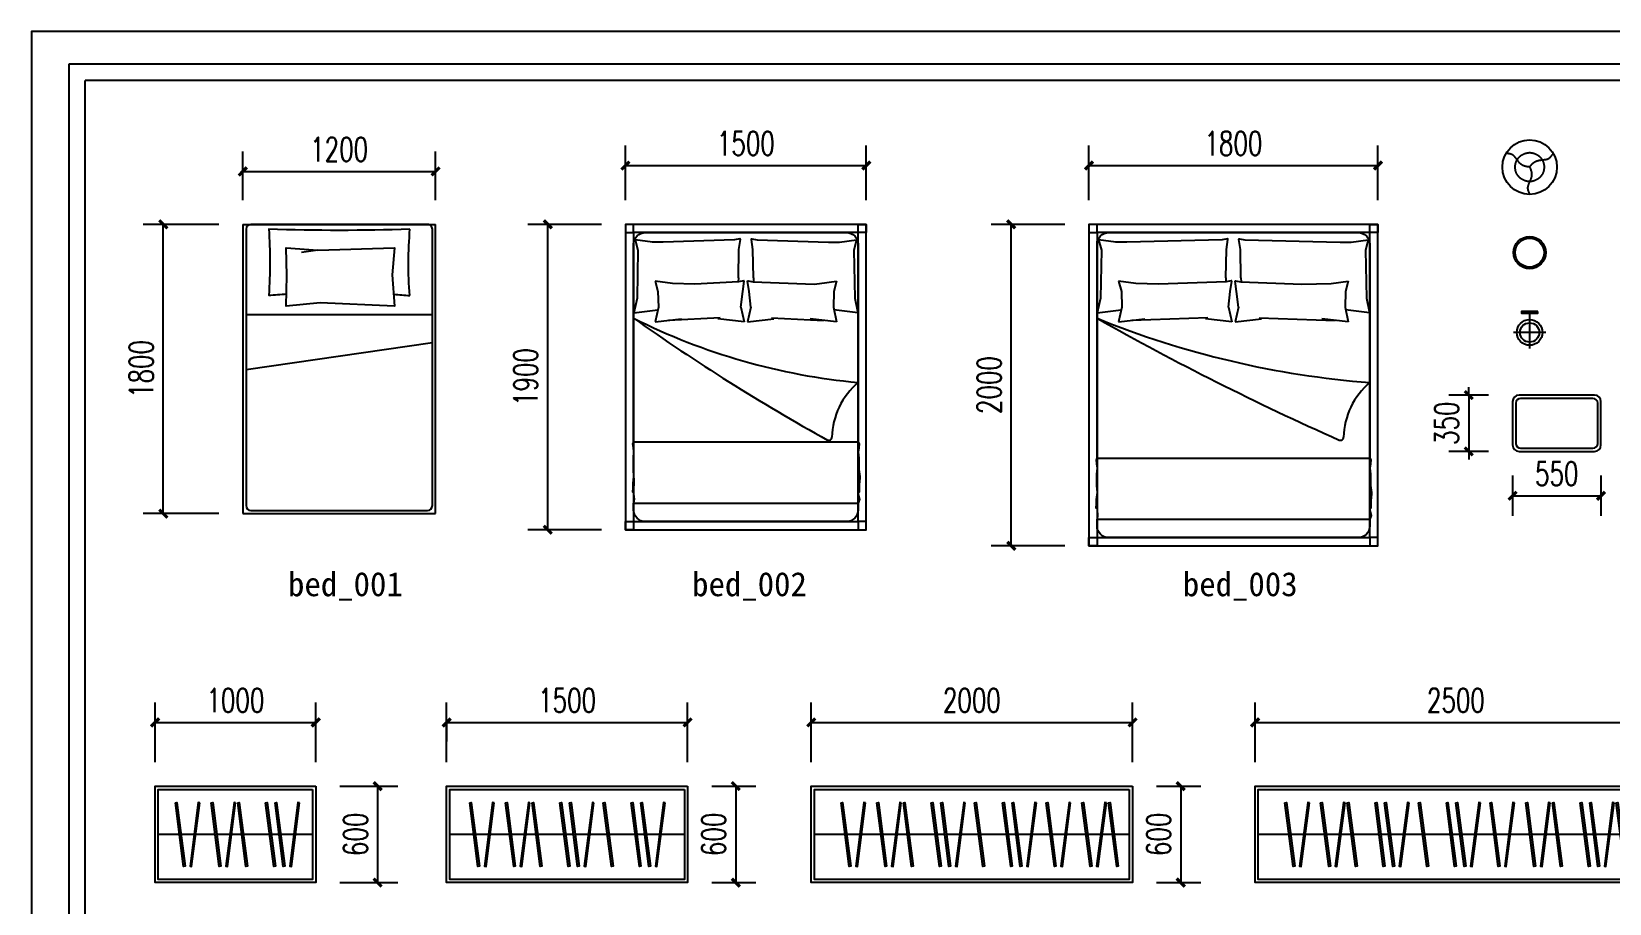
# Model space of a CAD drawing. Extents: x 23971 to 232415, y -48119 to 67869.
# Drawn here: x 183395 to 193217, y 48314 to 53738 of the extents above; entities that cross this region are included whole.
import ezdxf

# ---------------------------------------------------------------- set-up
doc = ezdxf.new("R2010")
doc.units = 0
doc.header["$LTSCALE"] = 1000
doc.header["$MEASUREMENT"] = 0
doc.linetypes.add('DASHED', pattern=[0.75, 0.5, -0.25])
doc.linetypes.add('HIDDEN5', pattern=[0.08, 0.04, -0.04])
for name, color, linetype in [('A-WINDOW-门窗', 153, 'Continuous'), ('AXIS', 3, 'Continuous'), ('PM-家具', 146, 'Continuous'), ('PUB_DIM', 3, 'Continuous')]:
    doc.layers.add(name, color=color, linetype=linetype)
doc.styles.add('_TCH_DIM_T3', font='SIMPLEX', dxfattribs={"width": 0.705882, "bigfont": 'GBCBIG'})
doc.styles.get("Standard").update_dxf_attribs({"font": 'gbenor.shx', "bigfont": 'gbcbig.shx'})
doc.dimstyles.new('_TCH_ARCH&&50', dxfattribs={"dimtxt": 148.75, "dimasz": 50, "dimexe": 125, "dimexo": 150, "dimgap": 63.125, "dimtad": 1, "dimdec": 0, "dimzin": 0, "dimdsep": 46, "dimtxsty": '_TCH_DIM_T3', "dimblk": 'ARCHTICK', "dimcen": 0.09, "dimclrt": 7, "dimazin": 2, "dimtfac": 1, "dimtdec": 0, "dimtix": 1, "dimtmove": 2, "dimatfit": 3, "dimfxl": 100, "dimtolj": 1, "dimtzin": 0, "dimarcsym": 0})

# ---------------------------------------------------------------- blocks, each defined once
blk = doc.blocks.new('_ArchTick')
at = {"color": 0, "linetype": 'ByBlock', "const_width": 0.4}
blk.add_lwpolyline([(-0.5, -0.5), (0.5, 0.5)], dxfattribs=at)
blk = doc.blocks.new('*D297')
at = {"layer": 'AXIS', "color": 0, "lineweight": -2, "transparency": 16777216}
for p, q in [((191011.6, 49193.5), (191011.6, 49565)), ((193511.6, 49193.5), (193511.6, 49565)), ((191011.6, 49440), (193511.6, 49440))]:
    blk.add_line(p, q, dxfattribs=at)
at = {"layer": 'Defpoints', "color": 0, "transparency": 16777216}
for p in [(193511.6, 49440), (191011.6, 49043.5), (193511.6, 49043.5)]:
    blk.add_point(p, dxfattribs=at)
at = {"layer": 'AXIS', "color": 0, "lineweight": -2, "transparency": 16777216, "xscale": 50, "yscale": 50, "zscale": 50, "rotation": 180}
blk.add_blockref('_ArchTick', (191011.6, 49440), dxfattribs=at)
at = {"layer": 'AXIS', "color": 0, "lineweight": -2, "transparency": 16777216, "xscale": 50, "yscale": 50, "zscale": 50}
blk.add_blockref('_ArchTick', (193511.6, 49440), dxfattribs=at)
at = {"layer": 'AXIS', "color": 7, "transparency": 16777216, "insert": (192261.6, 49577.5), "char_height": 148.75, "attachment_point": 5, "style": '_TCH_DIM_T3'}
blk.add_mtext('\\A1;2500', dxfattribs=at)
blk = doc.blocks.new('*D299')
at = {"layer": 'AXIS', "color": 0, "lineweight": -2, "transparency": 16777216}
for p, q in [((188248.4, 49193.5), (188248.4, 49565)), ((190248.4, 49193.5), (190248.4, 49565)), ((188248.4, 49440), (190248.4, 49440))]:
    blk.add_line(p, q, dxfattribs=at)
at = {"layer": 'Defpoints', "color": 0, "transparency": 16777216}
for p in [(190248.4, 49440), (188248.4, 49043.5), (190248.4, 49043.5)]:
    blk.add_point(p, dxfattribs=at)
at = {"layer": 'AXIS', "color": 0, "lineweight": -2, "transparency": 16777216, "xscale": 50, "yscale": 50, "zscale": 50, "rotation": 180}
blk.add_blockref('_ArchTick', (188248.4, 49440), dxfattribs=at)
at = {"layer": 'AXIS', "color": 0, "lineweight": -2, "transparency": 16777216, "xscale": 50, "yscale": 50, "zscale": 50}
blk.add_blockref('_ArchTick', (190248.4, 49440), dxfattribs=at)
at = {"layer": 'AXIS', "color": 7, "transparency": 16777216, "insert": (189248.4, 49577.5), "char_height": 148.75, "attachment_point": 5, "style": '_TCH_DIM_T3'}
blk.add_mtext('\\A1;2000', dxfattribs=at)
blk = doc.blocks.new('*D300')
at = {"layer": 'AXIS', "color": 0, "lineweight": -2, "transparency": 16777216}
for p, q in [((190398.4, 49043.5), (190673.4, 49043.5)), ((190548.4, 49043.5), (190548.4, 48443.5)), ((190398.4, 48443.5), (190673.4, 48443.5))]:
    blk.add_line(p, q, dxfattribs=at)
at = {"layer": 'Defpoints', "color": 0, "transparency": 16777216}
for p in [(190248.4, 49043.5), (190248.4, 48443.5, 0), (190548.4, 48443.5)]:
    blk.add_point(p, dxfattribs=at)
at = {"layer": 'AXIS', "color": 0, "lineweight": -2, "transparency": 16777216, "xscale": 50, "yscale": 50, "zscale": 50}
for p, rotation in [((190548.4, 49043.5), 90), ((190548.4, 48443.5), 270)]:
    blk.add_blockref('_ArchTick', p, dxfattribs=dict(at, rotation=rotation))
at = {"layer": 'AXIS', "color": 7, "transparency": 16777216, "insert": (190410.9, 48743.5), "char_height": 148.75, "attachment_point": 5, "rotation": 90, "style": '_TCH_DIM_T3'}
blk.add_mtext('\\A1;600', dxfattribs=at)
blk = doc.blocks.new('*D301')
at = {"layer": 'AXIS', "color": 0, "lineweight": -2, "transparency": 16777216}
for p, q in [((185978.7, 49193.5), (185978.7, 49565)), ((187478.7, 49193.5), (187478.7, 49565)), ((185978.7, 49440), (187478.7, 49440))]:
    blk.add_line(p, q, dxfattribs=at)
at = {"layer": 'Defpoints', "color": 0, "transparency": 16777216}
for p in [(187478.7, 49440), (185978.7, 49043.5), (187478.7, 49043.5)]:
    blk.add_point(p, dxfattribs=at)
at = {"layer": 'AXIS', "color": 0, "lineweight": -2, "transparency": 16777216, "xscale": 50, "yscale": 50, "zscale": 50, "rotation": 180}
blk.add_blockref('_ArchTick', (185978.7, 49440), dxfattribs=at)
at = {"layer": 'AXIS', "color": 0, "lineweight": -2, "transparency": 16777216, "xscale": 50, "yscale": 50, "zscale": 50}
blk.add_blockref('_ArchTick', (187478.7, 49440), dxfattribs=at)
at = {"layer": 'AXIS', "color": 7, "transparency": 16777216, "insert": (186728.7, 49577.5), "char_height": 148.75, "attachment_point": 5, "style": '_TCH_DIM_T3'}
blk.add_mtext('\\A1;1500', dxfattribs=at)
blk = doc.blocks.new('*D291')
at = {"layer": 'AXIS', "color": 0, "lineweight": -2, "transparency": 16777216}
for p, q in [((187628.7, 49043.5), (187903.6, 49043.5)), ((187778.6, 49043.5), (187778.6, 48443.5)), ((187628.7, 48443.5), (187903.6, 48443.5))]:
    blk.add_line(p, q, dxfattribs=at)
at = {"layer": 'Defpoints', "color": 0, "transparency": 16777216}
for p in [(187478.7, 49043.5), (187478.7, 48443.5, 0), (187778.6, 48443.5)]:
    blk.add_point(p, dxfattribs=at)
at = {"layer": 'AXIS', "color": 0, "lineweight": -2, "transparency": 16777216, "xscale": 50, "yscale": 50, "zscale": 50}
for p, rotation in [((187778.6, 49043.5), 90), ((187778.6, 48443.5), 270)]:
    blk.add_blockref('_ArchTick', p, dxfattribs=dict(at, rotation=rotation))
at = {"layer": 'AXIS', "color": 7, "transparency": 16777216, "insert": (187641.1, 48743.5), "char_height": 148.75, "attachment_point": 5, "rotation": 90, "style": '_TCH_DIM_T3'}
blk.add_mtext('\\A1;600', dxfattribs=at)
blk = doc.blocks.new('*D293')
at = {"layer": 'AXIS', "color": 0, "lineweight": -2, "transparency": 16777216}
for p, q in [((184163.7, 49193.5), (184163.7, 49565)), ((185163.7, 49193.5), (185163.7, 49565)), ((184163.7, 49440), (185163.7, 49440))]:
    blk.add_line(p, q, dxfattribs=at)
at = {"layer": 'Defpoints', "color": 0, "transparency": 16777216}
for p in [(185163.7, 49440), (184163.7, 49043.5), (185163.7, 49043.5)]:
    blk.add_point(p, dxfattribs=at)
at = {"layer": 'AXIS', "color": 0, "lineweight": -2, "transparency": 16777216, "xscale": 50, "yscale": 50, "zscale": 50, "rotation": 180}
blk.add_blockref('_ArchTick', (184163.7, 49440), dxfattribs=at)
at = {"layer": 'AXIS', "color": 0, "lineweight": -2, "transparency": 16777216, "xscale": 50, "yscale": 50, "zscale": 50}
blk.add_blockref('_ArchTick', (185163.7, 49440), dxfattribs=at)
at = {"layer": 'AXIS', "color": 7, "transparency": 16777216, "insert": (184663.7, 49577.5), "char_height": 148.75, "attachment_point": 5, "style": '_TCH_DIM_T3'}
blk.add_mtext('\\A1;1000', dxfattribs=at)
blk = doc.blocks.new('*D294')
at = {"layer": 'AXIS', "color": 0, "lineweight": -2, "transparency": 16777216}
for p, q in [((185313.7, 49043.5), (185674, 49043.5)), ((185549, 49043.5), (185549, 48443.5)), ((185313.7, 48443.5), (185674, 48443.5))]:
    blk.add_line(p, q, dxfattribs=at)
at = {"layer": 'Defpoints', "color": 0, "transparency": 16777216}
for p in [(185163.7, 49043.5), (185163.7, 48443.5, 0), (185549, 48443.5)]:
    blk.add_point(p, dxfattribs=at)
at = {"layer": 'AXIS', "color": 0, "lineweight": -2, "transparency": 16777216, "xscale": 50, "yscale": 50, "zscale": 50}
for p, rotation in [((185549, 49043.5), 90), ((185549, 48443.5), 270)]:
    blk.add_blockref('_ArchTick', p, dxfattribs=dict(at, rotation=rotation))
at = {"layer": 'AXIS', "color": 7, "transparency": 16777216, "insert": (185411.5, 48743.5), "char_height": 148.75, "attachment_point": 5, "rotation": 90, "style": '_TCH_DIM_T3'}
blk.add_mtext('\\A1;600', dxfattribs=at)
blk = doc.blocks.new('kuangkuang')
at = {"color": 251}
for p, q in [((-143368.8, -19750), (-153266.9, -19750)), ((-153266.9, -19750), (-153266.9, -26681))]:
    blk.add_line(p, q, dxfattribs=at)
for p in [(-143438.6, -19819.8), (-153197.1, -26611.2)]:
    blk.add_line(p, (-153197.1, -19819.8))
blk.add_lwpolyline([(-153426.5, -26820.6), (-143229.1, -26820.6), (-143229.1, -19610.4), (-153426.5, -19610.4)], close=True)
blk = doc.blocks.new('taideng')
at = {"layer": 'A-WINDOW-门窗', "color": 250, "linetype": 'DASHED', "ltscale": 2}
blk.add_circle((192468, 52425.4), 90, dxfattribs=at)
for points in [[(192468, 52425.4), (192424.3, 52436.2), (192390, 52470.4), (192362.2, 52501.1), (192320.8, 52510.4)], [(192468, 52425.4), (192499.1, 52457.9), (192545.9, 52470.4), (192586.3, 52479.2), (192615.2, 52510.4)], [(192468, 52425.4), (192480.5, 52382.2), (192468, 52335.4), (192455.4, 52296), (192468, 52255.4)]]:
    blk.add_spline(points, degree=3, dxfattribs=at)
at = {"layer": 'PM-家具'}
blk.add_circle((192468, 52425.4), 170, dxfattribs=at)
blk = doc.blocks.new('次卧1800床')
at = {"color": 251, "linetype": 'Continuous', "lineweight": -2}
for p, q in [((19014.4, -30087.8), (18907.1, -30073.8)), ((18907.1, -30073.8), (18924.4, -30137.9)), ((19014.4, -30087.8), (18907.1, -30073.8)), ((18907.1, -30073.8), (18924.4, -30137.9)), ((18924.4, -30137.9), (18927.3, -30236.4)), ((18924.4, -30137.9), (18927.3, -30236.4)), ((19154.5, -30093.5), (19014.4, -30087.8)), ((19154.5, -30093.5), (19014.4, -30087.8)), ((19575.5, -30077.8), (19154.5, -30093.5)), ((19575.5, -30077.8), (19154.5, -30093.5)), ((19590.8, -30236.4), (19602.1, -30138.4)), ((19590.8, -30236.4), (19602.1, -30138.4)), ((19602.1, -30138.4), (19611.3, -30075)), ((19602.1, -30138.4), (19611.3, -30075)), ((19641.4, -30138.4), (19632.2, -30075)), ((19641.4, -30138.4), (19632.2, -30075)), ((19652.7, -30236.4), (19641.4, -30138.4)), ((19652.7, -30236.4), (19641.4, -30138.4)), ((19668, -30077.8), (20047, -30093.5)), ((19668, -30077.8), (20047, -30093.5)), ((20047, -30093.5), (20229.1, -30087.8)), ((20047, -30093.5), (20229.1, -30087.8)), ((20229.1, -30087.8), (20336.4, -30073.8)), ((20229.1, -30087.8), (20336.4, -30073.8)), ((20319.1, -30137.9), (20316.2, -30236.4)), ((20319.1, -30137.9), (20316.2, -30236.4)), ((20336.4, -30073.8), (20319.1, -30137.9)), ((20336.4, -30073.8), (20319.1, -30137.9)), ((18927.3, -30236.4), (18907.1, -30327.8)), ((18927.3, -30236.4), (18907.1, -30327.8)), ((19590.8, -30236.4), (19611, -30327.8)), ((19590.8, -30236.4), (19611, -30327.8)), ((19652.7, -30236.4), (19632.5, -30327.8)), ((19652.7, -30236.4), (19632.5, -30327.8)), ((20316.2, -30236.4), (20336.4, -30327.8)), ((20316.2, -30236.4), (20336.4, -30327.8)), ((18907.1, -30327.8), (19071.1, -30309)), ((18907.1, -30327.8), (19071.1, -30309)), ((19462.5, -30302.7), (18989.1, -30318.4)), ((19462.5, -30302.7), (18989.1, -30318.4)), ((19611, -30327.8), (19447, -30309)), ((19611, -30327.8), (19447, -30309)), ((19632.5, -30327.8), (19796.5, -30309)), ((19632.5, -30327.8), (19796.5, -30309)), ((19781, -30302.7), (20254.4, -30318.4)), ((19781, -30302.7), (20254.4, -30318.4)), ((20336.4, -30327.8), (20172.4, -30309)), ((20336.4, -30327.8), (20172.4, -30309)), ((18772.8, -31555.7), (20470.7, -31555.8))]:
    blk.add_line(p, q, dxfattribs=at)
at = {"color": 251, "linetype": 'HIDDEN5', "lineweight": -2}
for p, q in [((19608.2, -30071.6), (19575.5, -30077.8)), ((19608.2, -30071.6), (19575.5, -30077.8)), ((19610.7, -30072.5), (19608.2, -30071.6)), ((19610.7, -30072.5), (19608.2, -30071.6)), ((19611.3, -30075), (19610.7, -30072.5)), ((19611.3, -30075), (19610.7, -30072.5)), ((19632.2, -30075), (19632.8, -30072.5)), ((19632.2, -30075), (19632.8, -30072.5)), ((19632.8, -30072.5), (19635.4, -30071.6)), ((19632.8, -30072.5), (19635.4, -30071.6)), ((19635.4, -30071.6), (19668, -30077.8)), ((19635.4, -30071.6), (19668, -30077.8))]:
    blk.add_line(p, q, dxfattribs=at)
at = {"color": 251}
for points in [[(18772.8, -29771.3), (18772.8, -29720.5), (18722, -29720.5), (18722, -29771.3)], [(20470.8, -29771.3), (20470.8, -29720.5), (20521.6, -29720.5), (20521.6, -29771.3)], [(18772.8, -31669.7), (18772.8, -31720.5), (18722, -31720.5), (18722, -31669.7)], [(20470.8, -31669.7), (20470.8, -31720.5), (20521.6, -31720.5), (20521.6, -31669.7)]]:
    blk.add_lwpolyline(points, close=True, dxfattribs=at)
blk.add_lwpolyline([(18722, -29720.5), (18722, -31720.5), (20521.6, -31720.5), (20521.6, -29720.5)], close=True)
for points in [[(20470.8, -31174.7), (20470.8, -29771.3), (18772.8, -29771.3), (18772.8, -31174.5)], [(18772.8, -31174.5), (18772.8, -31669.7), (20470.8, -31669.7), (20470.8, -31174.7)]]:
    blk.add_lwpolyline(points)
at = {"linetype": 'Continuous', "lineweight": -2}
for points in [[(18772.8, -31174.5), (18772.8, -29844.3, -0.414214), (18845.8, -29771.3), (20397.7, -29771.3, -0.414214), (20470.8, -29844.3), (20470.8, -31174.7)], [(20470.7, -31555.8), (20470.8, -31596.7, -0.414214), (20397.7, -31669.7), (18845.8, -31669.7, -0.414214), (18772.8, -31596.7), (18772.8, -31555.7)]]:
    blk.add_lwpolyline(points, format="xyb", dxfattribs=at)
at = {"color": 251, "linetype": 'Continuous', "lineweight": -2}
for points in [[(19574.9, -30052.7), (19578.1, -29877.4), (19587.4, -29814), (19586.7, -29811.5), (19584.2, -29810.6), (19551.6, -29816.7), (18957.5, -29832.4), (18889.8, -29830.9), (18782.5, -29816.9), (18799.9, -29881), (18794.1, -30179), (18773.8, -30270.3), (18923.6, -30253.2)], [(19574.9, -30052.7), (19578.1, -29877.4), (19587.4, -29814), (19586.7, -29811.5), (19584.2, -29810.6), (19551.6, -29816.7), (18957.5, -29832.4), (18889.8, -29830.9), (18782.5, -29816.9), (18799.9, -29881), (18794.1, -30179), (18773.8, -30270.3), (18923.6, -30253.2)], [(19668.6, -30052.7), (19665.4, -29877.4), (19656.1, -29814), (19656.8, -29811.5), (19659.3, -29810.6), (19691.9, -29816.7), (20286, -29832.4), (20353.7, -29830.9), (20461, -29816.9), (20443.6, -29881), (20449.4, -30179), (20469.7, -30270.3), (20319.9, -30253.2)], [(19668.6, -30052.7), (19665.4, -29877.4), (19656.1, -29814), (19656.8, -29811.5), (19659.3, -29810.6), (19691.9, -29816.7), (20286, -29832.4), (20353.7, -29830.9), (20461, -29816.9), (20443.6, -29881), (20449.4, -30179), (20469.7, -30270.3), (20319.9, -30253.2)], [(19574.9, -30052.7), (19574.3, -30077.9)], [(19574.9, -30052.7), (19574.3, -30077.9)], [(19668.6, -30052.7), (19669.2, -30077.9)], [(19668.6, -30052.7), (19669.2, -30077.9)], [(18772.8, -31174.5), (18766.1, -31186.1), (18769.6, -31210.4), (18772.8, -31236.9), (18769.1, -31274.3), (18769.1, -31346.2), (18772.8, -31389.6), (18767.5, -31433.1), (18767.5, -31486), (18773.8, -31399.1), (18772.8, -31497.1), (18776.2, -31531), (18772.8, -31555.7)], [(18772.8, -31174.5), (20470.8, -31174.7), (20477.4, -31186.2), (20474, -31210.5), (20470.8, -31237), (20474.5, -31274.4), (20474.5, -31346.3), (20481.9, -31389.7), (20476, -31433.3), (20476, -31486.1), (20480.9, -31399.2), (20470.7, -31497.2), (20478.4, -31531.1), (20470.7, -31555.8)]]:
    blk.add_lwpolyline(points, dxfattribs=at)
for centre, radius, start, end in [((27437.9, -14952.9), 17628.1, 240.55739, 246.04368), ((20899.4, -25085.3), 5635.7, 247.83041, 265.64572), ((27437.9, -14952.9), 17628.1, 240.55739, 246.04368), ((20899.4, -25085.3), 5635.7, 247.83041, 265.64572), ((20766.8, -31056.7), 459.5, 129.99691, 178.55401), ((20766.8, -31056.7), 459.5, 129.99691, 178.55401), ((20287.5, -31043.9), 20, 248.33224, 356.49135), ((20287.5, -31043.9), 20, 248.33224, 356.49135)]:
    blk.add_arc(centre, radius, start, end, dxfattribs=at)
blk = doc.blocks.new('YP_Room_TYPE-A_LAYOUT$0$TWINBED')
at = {"color": 0, "linetype": 'ByBlock'}
for p, q in [((2000, 600), (200, 600)), ((200, 600), (200, -600)), ((2000, 600), (2000, -600)), ((200, -600), (2000, -600))]:
    blk.add_line(p, q, dxfattribs=at)
at = {"color": 0, "linetype": 'ByBlock', "ltscale": 75}
for p, q in [((220, 550), (220, -550)), ((1970, 580), (250, 580)), ((2000, -550), (2000, 550)), ((250, -580), (1970, -580))]:
    blk.add_line(p, q, dxfattribs=at)
at = {"color": 251, "linetype": 'ByBlock', "ltscale": 75}
blk.add_line((1840.2, 132.1), (1825.6, 234.6), dxfattribs=at)
blk.add_lwpolyline([(1437.5, 580), (1097.2, 580), (1264.4, -580), (1437.5, -580)], close=True, dxfattribs=at)
at = {"color": 251, "linetype": 'ByBlock', "ltscale": 75, "elevation": 0}
for points in [[(1970.2, -440.7, -0.017388), (1970.2, 438.2, -0.033928), (1559, 438.2, -0.006724), (1567, 327.5, -0.006724)], [(1564.6, -339.3, -0.006089), (1556.7, -439.5)], [(1556.7, -439.5, -0.041027), (1970.2, -440.7)]]:
    blk.add_lwpolyline(points, format="xyb", dxfattribs=at)
at = {"color": 251, "linetype": 'ByBlock', "ltscale": 75}
blk.add_lwpolyline([(1681.1, 324.9), (1853.4, 329.3), (1840.2, 132.1), (1853.4, -344.5), (1685.5, -330.8), (1491, -344.5), (1511.6, 117.9), (1491, 329.3), (1681.1, 324.9)], dxfattribs=at)
at = {"color": 0, "linetype": 'ByBlock', "ltscale": 75}
for centre, start, end in [((250, 550), 90.00146, 180.00025), ((1970, 550), 359.99975, 89.99853), ((250, -550), 180, 270), ((1970, -550), 269.99968, 0)]:
    blk.add_arc(centre, 30, start, end, dxfattribs=at)
blk = doc.blocks.new('次卧1500床')
at = {"color": 251, "linetype": 'Continuous', "lineweight": -2}
for p, q in [((4192.1, -29696.8), (4084.8, -29682.7)), ((4084.8, -29682.7), (4102.1, -29746.9)), ((4192.1, -29696.8), (4084.8, -29682.7)), ((4084.8, -29682.7), (4102.1, -29746.9)), ((4102.1, -29746.9), (4105, -29845.4)), ((4102.1, -29746.9), (4105, -29845.4)), ((4332.2, -29702.4), (4192.1, -29696.8)), ((4332.2, -29702.4), (4192.1, -29696.8)), ((4603.2, -29686.8), (4332.2, -29702.4)), ((4603.2, -29686.8), (4332.2, -29702.4)), ((4618.5, -29845.4), (4629.8, -29747.4)), ((4618.5, -29845.4), (4629.8, -29747.4)), ((4629.8, -29747.4), (4639, -29684)), ((4629.8, -29747.4), (4639, -29684)), ((4669.1, -29747.4), (4659.9, -29684)), ((4669.1, -29747.4), (4659.9, -29684)), ((4680.4, -29845.4), (4669.1, -29747.4)), ((4680.4, -29845.4), (4669.1, -29747.4)), ((4695.7, -29686.8), (5074.7, -29702.4)), ((4695.7, -29686.8), (5074.7, -29702.4)), ((5074.7, -29702.4), (5106.8, -29696.8)), ((5074.7, -29702.4), (5106.8, -29696.8)), ((5106.8, -29696.8), (5214.1, -29682.7)), ((5106.8, -29696.8), (5214.1, -29682.7)), ((5196.8, -29746.9), (5193.9, -29845.4)), ((5196.8, -29746.9), (5193.9, -29845.4)), ((5214.1, -29682.7), (5196.8, -29746.9)), ((5214.1, -29682.7), (5196.8, -29746.9)), ((4105, -29845.4), (4084.8, -29936.7)), ((4105, -29845.4), (4084.8, -29936.7)), ((4618.5, -29845.4), (4638.7, -29936.7)), ((4618.5, -29845.4), (4638.7, -29936.7)), ((4680.4, -29845.4), (4660.2, -29936.7)), ((4680.4, -29845.4), (4660.2, -29936.7)), ((5193.9, -29845.4), (5214.1, -29936.7)), ((5193.9, -29845.4), (5214.1, -29936.7)), ((4084.8, -29936.7), (4248.8, -29918)), ((4084.8, -29936.7), (4248.8, -29918)), ((4490.2, -29911.7), (4166.8, -29927.4)), ((4490.2, -29911.7), (4166.8, -29927.4)), ((4638.7, -29936.7), (4474.7, -29918)), ((4638.7, -29936.7), (4474.7, -29918)), ((4660.2, -29936.7), (4824.2, -29918)), ((4660.2, -29936.7), (4824.2, -29918)), ((4808.7, -29911.7), (5132.1, -29927.4)), ((4808.7, -29911.7), (5132.1, -29927.4)), ((5214.1, -29936.7), (5050.1, -29918)), ((5214.1, -29936.7), (5050.1, -29918)), ((3950.5, -31064.7), (5348.4, -31064.8))]:
    blk.add_line(p, q, dxfattribs=at)
at = {"color": 251, "linetype": 'HIDDEN5', "lineweight": -2}
for p, q in [((4635.9, -29680.6), (4603.2, -29686.8)), ((4635.9, -29680.6), (4603.2, -29686.8)), ((4638.4, -29681.5), (4635.9, -29680.6)), ((4638.4, -29681.5), (4635.9, -29680.6)), ((4639, -29684), (4638.4, -29681.5)), ((4639, -29684), (4638.4, -29681.5)), ((4659.9, -29684), (4660.5, -29681.5)), ((4659.9, -29684), (4660.5, -29681.5)), ((4660.5, -29681.5), (4663.1, -29680.6)), ((4660.5, -29681.5), (4663.1, -29680.6)), ((4663.1, -29680.6), (4695.7, -29686.8)), ((4663.1, -29680.6), (4695.7, -29686.8))]:
    blk.add_line(p, q, dxfattribs=at)
at = {"color": 251}
for points in [[(3950.5, -29380.3), (3950.5, -29329.5), (3899.7, -29329.5), (3899.7, -29380.3)], [(5348.5, -29380.3), (5348.5, -29329.5), (5399.3, -29329.5), (5399.3, -29380.3)], [(3950.5, -31178.7), (3950.5, -31229.5), (3899.7, -31229.5), (3899.7, -31178.7)], [(5348.5, -31178.7), (5348.5, -31229.5), (5399.3, -31229.5), (5399.3, -31178.7)]]:
    blk.add_lwpolyline(points, close=True, dxfattribs=at)
blk.add_lwpolyline([(3899.7, -29329.5), (3899.7, -31229.5), (5399.3, -31229.5), (5399.3, -29329.5)], close=True)
for points in [[(5348.5, -30683.6), (5348.5, -29380.3), (3950.5, -29380.3), (3950.5, -30683.5)], [(3950.5, -30683.5), (3950.5, -31178.7), (5348.5, -31178.7), (5348.5, -30683.6)]]:
    blk.add_lwpolyline(points)
at = {"linetype": 'Continuous', "lineweight": -2}
for points in [[(3950.5, -30683.5), (3950.5, -29453.3, -0.414214), (4023.5, -29380.3), (5275.4, -29380.3, -0.414214), (5348.5, -29453.3), (5348.5, -30683.6)], [(5348.4, -31064.8), (5348.5, -31105.6, -0.414214), (5275.4, -31178.7), (4023.5, -31178.7, -0.414214), (3950.5, -31105.6), (3950.5, -31064.7)]]:
    blk.add_lwpolyline(points, format="xyb", dxfattribs=at)
at = {"color": 251, "linetype": 'Continuous', "lineweight": -2}
for points in [[(4602.6, -29661.7), (4605.8, -29486.3), (4615.1, -29422.9), (4614.5, -29420.4), (4611.9, -29419.5), (4579.3, -29425.7), (4135.2, -29441.4), (4067.5, -29439.9), (3960.2, -29425.9), (3977.6, -29490), (3971.8, -29788), (3951.5, -29879.3), (4101.3, -29862.2)], [(4602.6, -29661.7), (4605.8, -29486.3), (4615.1, -29422.9), (4614.5, -29420.4), (4611.9, -29419.5), (4579.3, -29425.7), (4135.2, -29441.4), (4067.5, -29439.9), (3960.2, -29425.9), (3977.6, -29490), (3971.8, -29788), (3951.5, -29879.3), (4101.3, -29862.2)], [(4696.3, -29661.7), (4693.1, -29486.3), (4683.8, -29422.9), (4684.5, -29420.4), (4687, -29419.5), (4719.6, -29425.7), (5163.7, -29441.4), (5231.4, -29439.9), (5338.7, -29425.9), (5321.3, -29490), (5327.2, -29788), (5347.4, -29879.3), (5197.6, -29862.2)], [(4696.3, -29661.7), (4693.1, -29486.3), (4683.8, -29422.9), (4684.5, -29420.4), (4687, -29419.5), (4719.6, -29425.7), (5163.7, -29441.4), (5231.4, -29439.9), (5338.7, -29425.9), (5321.3, -29490), (5327.2, -29788), (5347.4, -29879.3), (5197.6, -29862.2)], [(4602.6, -29661.7), (4602, -29686.8)], [(4602.6, -29661.7), (4602, -29686.8)], [(4696.3, -29661.7), (4696.9, -29686.8)], [(4696.3, -29661.7), (4696.9, -29686.8)], [(3950.5, -30683.5), (3943.8, -30695), (3947.3, -30719.4), (3950.5, -30745.8), (3946.8, -30783.2), (3946.8, -30855.2), (3950.5, -30898.6), (3945.3, -30942.1), (3945.2, -30995), (3951.5, -30908.1), (3950.5, -31006.1), (3954, -31040), (3950.5, -31064.7)], [(3950.5, -30683.5), (5348.5, -30683.6), (5355.1, -30695.2), (5351.7, -30719.5), (5348.5, -30745.9), (5352.2, -30783.4), (5352.2, -30855.3), (5359.6, -30898.7), (5353.7, -30942.2), (5353.7, -30995.1), (5358.6, -30908.2), (5348.4, -31006.2), (5356.1, -31040.1), (5348.4, -31064.8)]]:
    blk.add_lwpolyline(points, dxfattribs=at)
for centre, radius, start, end in [((11237.3, -19648.7), 12588.1, 234.62904, 241.12162), ((5711.7, -26403.6), 3926.8, 243.35082, 264.70285), ((11237.3, -19648.7), 12588.1, 234.62904, 241.12162), ((5711.7, -26403.6), 3926.8, 243.35082, 264.70285), ((5644.5, -30665.7), 459.5, 129.99691, 178.55401), ((5644.5, -30665.7), 459.5, 129.99691, 178.55401), ((5165.3, -30652.8), 20, 248.33224, 356.49135), ((5165.3, -30652.8), 20, 248.33224, 356.49135)]:
    blk.add_arc(centre, radius, start, end, dxfattribs=at)
blk = doc.blocks.new('*D312')
at = {"layer": 'Defpoints', "color": 0, "transparency": 16777216}
for p in [(186608.1, 52538.9), (187091.7, 52538.9), (187091.7, 50638.9)]:
    blk.add_point(p, dxfattribs=at)
at = {"layer": 'PUB_DIM', "color": 0, "lineweight": -2, "transparency": 16777216}
for p, q in [((186941.7, 52538.9), (186483.1, 52538.9)), ((186608.1, 50638.9), (186608.1, 52538.9)), ((186941.7, 50638.9), (186483.1, 50638.9))]:
    blk.add_line(p, q, dxfattribs=at)
at = {"layer": 'PUB_DIM', "color": 0, "lineweight": -2, "transparency": 16777216, "xscale": 50, "yscale": 50, "zscale": 50}
for p, rotation in [((186608.1, 52538.9), 90), ((186608.1, 50638.9), 270)]:
    blk.add_blockref('_ArchTick', p, dxfattribs=dict(at, rotation=rotation))
at = {"layer": 'PUB_DIM', "color": 7, "transparency": 16777216, "insert": (186470.6, 51588.9), "char_height": 148.75, "attachment_point": 5, "rotation": 90, "style": '_TCH_DIM_T3'}
blk.add_mtext('\\A1;1900', dxfattribs=at)
blk = doc.blocks.new('*D313')
at = {"layer": 'Defpoints', "color": 0, "transparency": 16777216}
for p in [(188591.3, 52905), (187091.7, 52538.9), (188591.3, 52538.9)]:
    blk.add_point(p, dxfattribs=at)
at = {"layer": 'PUB_DIM', "color": 0, "lineweight": -2, "transparency": 16777216}
for p, q in [((187091.7, 52688.9), (187091.7, 53030)), ((188591.3, 52688.9), (188591.3, 53030)), ((187091.7, 52905), (188591.3, 52905))]:
    blk.add_line(p, q, dxfattribs=at)
at = {"layer": 'PUB_DIM', "color": 0, "lineweight": -2, "transparency": 16777216, "xscale": 50, "yscale": 50, "zscale": 50, "rotation": 180}
blk.add_blockref('_ArchTick', (187091.7, 52905), dxfattribs=at)
at = {"layer": 'PUB_DIM', "color": 0, "lineweight": -2, "transparency": 16777216, "xscale": 50, "yscale": 50, "zscale": 50}
blk.add_blockref('_ArchTick', (188591.3, 52905), dxfattribs=at)
at = {"layer": 'PUB_DIM', "color": 7, "transparency": 16777216, "insert": (187841.5, 53042.5), "char_height": 148.75, "attachment_point": 5, "style": '_TCH_DIM_T3'}
blk.add_mtext('\\A1;1500', dxfattribs=at)
blk = doc.blocks.new('*D314')
at = {"layer": 'Defpoints', "color": 0, "transparency": 16777216}
for p in [(184214.8, 52538.9), (184709.5, 52538.9), (184709.5, 50738.9)]:
    blk.add_point(p, dxfattribs=at)
at = {"layer": 'PUB_DIM', "color": 0, "lineweight": -2, "transparency": 16777216}
for p, q in [((184559.5, 52538.9), (184089.8, 52538.9)), ((184214.8, 50738.9), (184214.8, 52538.9)), ((184559.5, 50738.9), (184089.8, 50738.9))]:
    blk.add_line(p, q, dxfattribs=at)
at = {"layer": 'PUB_DIM', "color": 0, "lineweight": -2, "transparency": 16777216, "xscale": 50, "yscale": 50, "zscale": 50}
for p, rotation in [((184214.8, 52538.9), 90), ((184214.8, 50738.9), 270)]:
    blk.add_blockref('_ArchTick', p, dxfattribs=dict(at, rotation=rotation))
at = {"layer": 'PUB_DIM', "color": 7, "transparency": 16777216, "insert": (184077.3, 51638.9), "char_height": 148.75, "attachment_point": 5, "rotation": 90, "style": '_TCH_DIM_T3'}
blk.add_mtext('\\A1;1800', dxfattribs=at)
blk = doc.blocks.new('*D309')
at = {"layer": 'Defpoints', "color": 0, "transparency": 16777216}
for p in [(185909.5, 52867.8), (184709.5, 52538.9), (185909.5, 52538.9)]:
    blk.add_point(p, dxfattribs=at)
at = {"layer": 'PUB_DIM', "color": 0, "lineweight": -2, "transparency": 16777216}
for p, q in [((184709.5, 52688.9), (184709.5, 52992.8)), ((185909.5, 52688.9), (185909.5, 52992.8)), ((184709.5, 52867.8), (185909.5, 52867.8))]:
    blk.add_line(p, q, dxfattribs=at)
at = {"layer": 'PUB_DIM', "color": 0, "lineweight": -2, "transparency": 16777216, "xscale": 50, "yscale": 50, "zscale": 50, "rotation": 180}
blk.add_blockref('_ArchTick', (184709.5, 52867.8), dxfattribs=at)
at = {"layer": 'PUB_DIM', "color": 0, "lineweight": -2, "transparency": 16777216, "xscale": 50, "yscale": 50, "zscale": 50}
blk.add_blockref('_ArchTick', (185909.5, 52867.8), dxfattribs=at)
at = {"layer": 'PUB_DIM', "color": 7, "transparency": 16777216, "insert": (185309.5, 53005.3), "char_height": 148.75, "attachment_point": 5, "style": '_TCH_DIM_T3'}
blk.add_mtext('\\A1;1200', dxfattribs=at)
blk = doc.blocks.new('*D310')
at = {"layer": 'Defpoints', "color": 0, "transparency": 16777216}
for p in [(189493.4, 52538.9), (189977, 52538.9), (189977, 50538.9)]:
    blk.add_point(p, dxfattribs=at)
at = {"layer": 'PUB_DIM', "color": 0, "lineweight": -2, "transparency": 16777216}
for p, q in [((189827, 52538.9), (189368.4, 52538.9)), ((189493.4, 50538.9), (189493.4, 52538.9)), ((189827, 50538.9), (189368.4, 50538.9))]:
    blk.add_line(p, q, dxfattribs=at)
at = {"layer": 'PUB_DIM', "color": 0, "lineweight": -2, "transparency": 16777216, "xscale": 50, "yscale": 50, "zscale": 50}
for p, rotation in [((189493.4, 52538.9), 90), ((189493.4, 50538.9), 270)]:
    blk.add_blockref('_ArchTick', p, dxfattribs=dict(at, rotation=rotation))
at = {"layer": 'PUB_DIM', "color": 7, "transparency": 16777216, "insert": (189355.9, 51538.9), "char_height": 148.75, "attachment_point": 5, "rotation": 90, "style": '_TCH_DIM_T3'}
blk.add_mtext('\\A1;2000', dxfattribs=at)
blk = doc.blocks.new('*D311')
at = {"layer": 'Defpoints', "color": 0, "transparency": 16777216}
for p in [(191776.6, 52905), (189977, 52538.9), (191776.6, 52538.9)]:
    blk.add_point(p, dxfattribs=at)
at = {"layer": 'PUB_DIM', "color": 0, "lineweight": -2, "transparency": 16777216}
for p, q in [((189977, 52688.9), (189977, 53030)), ((191776.6, 52688.9), (191776.6, 53030)), ((189977, 52905), (191776.6, 52905))]:
    blk.add_line(p, q, dxfattribs=at)
at = {"layer": 'PUB_DIM', "color": 0, "lineweight": -2, "transparency": 16777216, "xscale": 50, "yscale": 50, "zscale": 50, "rotation": 180}
blk.add_blockref('_ArchTick', (189977, 52905), dxfattribs=at)
at = {"layer": 'PUB_DIM', "color": 0, "lineweight": -2, "transparency": 16777216, "xscale": 50, "yscale": 50, "zscale": 50}
blk.add_blockref('_ArchTick', (191776.6, 52905), dxfattribs=at)
at = {"layer": 'PUB_DIM', "color": 7, "transparency": 16777216, "insert": (190876.8, 53042.5), "char_height": 148.75, "attachment_point": 5, "style": '_TCH_DIM_T3'}
blk.add_mtext('\\A1;1800', dxfattribs=at)
blk = doc.blocks.new('chair_001')
at = {"layer": 'PM-家具'}
for p, q in [((193145.2, 50891.2), (192675.2, 50891.2)), ((192635.2, 50851.2), (192635.2, 50581.2)), ((193185.2, 50581.2), (193185.2, 50851.2)), ((192675.2, 50541.2), (193145.2, 50541.2))]:
    blk.add_line(p, q, dxfattribs=at)
at = {"layer": 'PM-家具', "color": 251}
for p, q in [((192655.2, 50841.2), (192655.2, 50591.2)), ((193135.2, 50871.2), (192685.2, 50871.2)), ((193165.2, 50591.2), (193165.2, 50841.2)), ((192685.2, 50561.2), (193135.2, 50561.2))]:
    blk.add_line(p, q, dxfattribs=at)
at = {"layer": 'PM-家具'}
for centre, start, end in [((192675.2, 50851.2), 90, 180), ((193145.2, 50851.2), 0, 90), ((192675.2, 50581.2), 180, 270), ((193145.2, 50581.2), 270, 0)]:
    blk.add_arc(centre, 40, start, end, dxfattribs=at)
at = {"layer": 'PM-家具', "color": 251}
for centre, start, end in [((192685.2, 50841.2), 90, 180), ((193135.2, 50841.2), 0, 90), ((192685.2, 50591.2), 180, 270), ((193135.2, 50591.2), 270, 0)]:
    blk.add_arc(centre, 30, start, end, dxfattribs=at)
blk = doc.blocks.new('*D316')
at = {"layer": 'Defpoints', "color": 0, "transparency": 16777216}
for p in [(192614.6, 51476.4), (192341.7, 51126.4), (192614.6, 51126.4)]:
    blk.add_point(p, dxfattribs=at)
at = {"layer": 'PUB_DIM', "color": 0, "lineweight": -2, "transparency": 16777216}
for p, q in [((192464.6, 51476.4), (192216.7, 51476.4)), ((192341.7, 51476.4), (192341.7, 51526.4)), ((192341.7, 51476.4), (192341.7, 51126.4)), ((192464.6, 51126.4), (192216.7, 51126.4)), ((192341.7, 51126.4), (192341.7, 51076.4))]:
    blk.add_line(p, q, dxfattribs=at)
at = {"layer": 'PUB_DIM', "color": 0, "lineweight": -2, "transparency": 16777216, "xscale": 50, "yscale": 50, "zscale": 50}
for p, rotation in [((192341.7, 51476.4), 270), ((192341.7, 51126.4), 90)]:
    blk.add_blockref('_ArchTick', p, dxfattribs=dict(at, rotation=rotation))
at = {"layer": 'PUB_DIM', "color": 7, "transparency": 16777216, "insert": (192204.2, 51301.4), "char_height": 148.75, "attachment_point": 5, "rotation": 90, "style": '_TCH_DIM_T3'}
blk.add_mtext('\\A1;350', dxfattribs=at)
blk = doc.blocks.new('*D317')
at = {"layer": 'Defpoints', "color": 0, "transparency": 16777216}
for p in [(192614.6, 51126.4), (193164.6, 51126.4), (193164.6, 50850.1)]:
    blk.add_point(p, dxfattribs=at)
at = {"layer": 'PUB_DIM', "color": 0, "lineweight": -2, "transparency": 16777216}
for p, q in [((192614.6, 50976.4), (192614.6, 50725.1)), ((193164.6, 50976.4), (193164.6, 50725.1)), ((192614.6, 50850.1), (193164.6, 50850.1))]:
    blk.add_line(p, q, dxfattribs=at)
at = {"layer": 'PUB_DIM', "color": 0, "lineweight": -2, "transparency": 16777216, "xscale": 50, "yscale": 50, "zscale": 50, "rotation": 180}
blk.add_blockref('_ArchTick', (192614.6, 50850.1), dxfattribs=at)
at = {"layer": 'PUB_DIM', "color": 0, "lineweight": -2, "transparency": 16777216, "xscale": 50, "yscale": 50, "zscale": 50}
blk.add_blockref('_ArchTick', (193164.6, 50850.1), dxfattribs=at)
at = {"layer": 'PUB_DIM', "color": 7, "transparency": 16777216, "insert": (192889.6, 50987.6), "char_height": 148.75, "attachment_point": 5, "style": '_TCH_DIM_T3'}
blk.add_mtext('\\A1;550', dxfattribs=at)
blk = doc.blocks.new('次卧2500衣柜')
blk.add_line((23498.5, -31407), (21038.5, -31407))
blk.add_lwpolyline([(23518.5, -31107), (23518.5, -31707), (21018.5, -31707), (21018.5, -31107)], close=True)
at = {"color": 251}
for points in [[(23498.5, -31127), (23498.5, -31687), (21038.5, -31687), (21038.5, -31127)], [(21204, -31209.9), (21214, -31208.6), (21265.2, -31605.4), (21255.2, -31606.6)], [(21356.6, -31209.9), (21346.7, -31208.6), (21295.5, -31605.4), (21305.4, -31606.6)], [(21426.5, -31209.9), (21436.4, -31208.6), (21487.6, -31605.4), (21477.7, -31606.6)], [(21579, -31209.9), (21569.1, -31208.6), (21517.9, -31605.4), (21527.8, -31606.6)], [(21592, -31209.9), (21602, -31208.6), (21653.2, -31605.4), (21643.2, -31606.6)], [(21765.4, -31209.9), (21775.3, -31208.6), (21826.5, -31605.4), (21816.6, -31606.6)], [(21824.7, -31209.9), (21834.7, -31208.6), (21885.9, -31605.4), (21875.9, -31606.6)], [(21977.3, -31209.9), (21967.4, -31208.6), (21916.2, -31605.4), (21926.1, -31606.6)], [(22035.8, -31209.9), (22045.7, -31208.6), (22096.9, -31605.4), (22087, -31606.6)], [(22209.1, -31209.9), (22219.1, -31208.6), (22270.3, -31605.4), (22260.3, -31606.6)], [(22268.5, -31209.9), (22278.4, -31208.6), (22329.6, -31605.4), (22319.7, -31606.6)], [(22421, -31209.9), (22411.1, -31208.6), (22359.9, -31605.4), (22369.8, -31606.6)], [(22480.9, -31209.9), (22490.8, -31208.6), (22542, -31605.4), (22532.1, -31606.6)], [(22633.4, -31209.9), (22623.5, -31208.6), (22572.3, -31605.4), (22582.2, -31606.6)], [(22703.3, -31209.9), (22713.3, -31208.6), (22764.5, -31605.4), (22754.5, -31606.6)], [(22855.9, -31209.9), (22846, -31208.6), (22794.8, -31605.4), (22804.7, -31606.6)], [(22868.9, -31209.9), (22878.8, -31208.6), (22930, -31605.4), (22920.1, -31606.6)], [(23042.2, -31209.9), (23052.2, -31208.6), (23103.4, -31605.4), (23093.4, -31606.6)], [(23101.6, -31209.9), (23111.5, -31208.6), (23162.7, -31605.4), (23152.8, -31606.6)], [(23254.1, -31209.9), (23244.2, -31208.6), (23193, -31605.4), (23202.9, -31606.6)], [(23267.1, -31209.9), (23277, -31208.6), (23328.3, -31605.4), (23318.3, -31606.6)]]:
    blk.add_lwpolyline(points, close=True, dxfattribs=at)
blk = doc.blocks.new('次卧2000衣柜')
blk.add_line((22998.5, -33171.5), (21038.5, -33171.5))
blk.add_lwpolyline([(23018.5, -32871.5), (23018.5, -33471.5), (21018.5, -33471.5), (21018.5, -32871.5)], close=True)
at = {"color": 251}
for points in [[(22998.5, -32891.5), (22998.5, -33451.5), (21038.5, -33451.5), (21038.5, -32891.5)], [(21204, -32974.4), (21214, -32973.1), (21265.2, -33369.9), (21255.2, -33371.1)], [(21356.6, -32974.4), (21346.7, -32973.1), (21295.5, -33369.9), (21305.4, -33371.1)], [(21426.5, -32974.4), (21436.4, -32973.1), (21487.6, -33369.9), (21477.7, -33371.1)], [(21579, -32974.4), (21569.1, -32973.1), (21517.9, -33369.9), (21527.8, -33371.1)], [(21592, -32974.4), (21602, -32973.1), (21653.2, -33369.9), (21643.2, -33371.1)], [(21765.4, -32974.4), (21775.3, -32973.1), (21826.5, -33369.9), (21816.6, -33371.1)], [(21824.7, -32974.4), (21834.7, -32973.1), (21885.9, -33369.9), (21875.9, -33371.1)], [(21977.3, -32974.4), (21967.4, -32973.1), (21916.2, -33369.9), (21926.1, -33371.1)], [(22035.8, -32974.4), (22045.7, -32973.1), (22096.9, -33369.9), (22087, -33371.1)], [(22209.1, -32974.4), (22219.1, -32973.1), (22270.3, -33369.9), (22260.3, -33371.1)], [(22268.5, -32974.4), (22278.4, -32973.1), (22329.6, -33369.9), (22319.7, -33371.1)], [(22421, -32974.4), (22411.1, -32973.1), (22359.9, -33369.9), (22369.8, -33371.1)], [(22480.9, -32974.4), (22490.8, -32973.1), (22542, -33369.9), (22532.1, -33371.1)], [(22633.4, -32974.4), (22623.5, -32973.1), (22572.3, -33369.9), (22582.2, -33371.1)], [(22703.3, -32974.4), (22713.3, -32973.1), (22764.5, -33369.9), (22754.5, -33371.1)], [(22855.9, -32974.4), (22846, -32973.1), (22794.8, -33369.9), (22804.7, -33371.1)], [(22868.9, -32974.4), (22878.8, -32973.1), (22930, -33369.9), (22920.1, -33371.1)]]:
    blk.add_lwpolyline(points, close=True, dxfattribs=at)
blk = doc.blocks.new('次卧1500衣柜')
blk.add_line((22498.5, -34819), (21038.5, -34819))
blk.add_lwpolyline([(22518.5, -34519), (22518.5, -35119), (21018.5, -35119), (21018.5, -34519)], close=True)
at = {"color": 251}
for points in [[(22498.5, -34539), (22498.5, -35099), (21038.5, -35099), (21038.5, -34539)], [(21162, -34621.9), (21172, -34620.6), (21223.2, -35017.4), (21213.2, -35018.6)], [(21314.6, -34621.9), (21304.7, -34620.6), (21253.5, -35017.4), (21263.4, -35018.6)], [(21384.5, -34621.9), (21394.4, -34620.6), (21445.6, -35017.4), (21435.7, -35018.6)], [(21537, -34621.9), (21527.1, -34620.6), (21475.9, -35017.4), (21485.8, -35018.6)], [(21550, -34621.9), (21560, -34620.6), (21611.2, -35017.4), (21601.2, -35018.6)], [(21723.4, -34621.9), (21733.3, -34620.6), (21784.5, -35017.4), (21774.6, -35018.6)], [(21782.7, -34621.9), (21792.7, -34620.6), (21843.9, -35017.4), (21833.9, -35018.6)], [(21935.3, -34621.9), (21925.4, -34620.6), (21874.2, -35017.4), (21884.1, -35018.6)], [(21993.8, -34621.9), (22003.7, -34620.6), (22054.9, -35017.4), (22045, -35018.6)], [(22167.1, -34621.9), (22177.1, -34620.6), (22228.3, -35017.4), (22218.3, -35018.6)], [(22226.5, -34621.9), (22236.4, -34620.6), (22287.6, -35017.4), (22277.7, -35018.6)], [(22379, -34621.9), (22369.1, -34620.6), (22317.9, -35017.4), (22327.8, -35018.6)]]:
    blk.add_lwpolyline(points, close=True, dxfattribs=at)
blk = doc.blocks.new('次卧1000衣柜')
blk.add_line((21998.5, -36359), (21038.5, -36359))
blk.add_lwpolyline([(22018.5, -36059), (22018.5, -36659), (21018.5, -36659), (21018.5, -36059)], close=True)
at = {"color": 251}
for points in [[(21998.5, -36079), (21998.5, -36639), (21038.5, -36639), (21038.5, -36079)], [(21144.5, -36161.9), (21154.5, -36160.6), (21205.7, -36557.4), (21195.7, -36558.6)], [(21297.1, -36161.9), (21287.2, -36160.6), (21236, -36557.4), (21245.9, -36558.6)], [(21367, -36161.9), (21376.9, -36160.6), (21428.1, -36557.4), (21418.2, -36558.6)], [(21519.5, -36161.9), (21509.6, -36160.6), (21458.4, -36557.4), (21468.3, -36558.6)], [(21532.5, -36161.9), (21542.5, -36160.6), (21593.7, -36557.4), (21583.7, -36558.6)], [(21705.9, -36161.9), (21715.8, -36160.6), (21767, -36557.4), (21757.1, -36558.6)], [(21765.2, -36161.9), (21775.2, -36160.6), (21826.4, -36557.4), (21816.4, -36558.6)], [(21917.8, -36161.9), (21907.9, -36160.6), (21856.7, -36557.4), (21866.6, -36558.6)]]:
    blk.add_lwpolyline(points, close=True, dxfattribs=at)

msp = doc.modelspace()

# ---------------------------------------------------------------- linework, layer by layer
msp.add_line((185978.7, 49440), (185978.7, 49322))
at = {"layer": 'PM-家具', "color": 251}
for p, q in [((192720.7, 51986.3), (192720.7, 51766.3)), ((192820.7, 51866.3), (192620.7, 51866.3))]:
    msp.add_line(p, q, dxfattribs=at)
at = {"layer": 'PM-家具'}
msp.add_lwpolyline([(192770.7, 51996.3), (192670.7, 51996.3), (192670.7, 51986.3), (192770.7, 51986.3)], close=True, dxfattribs=at)
for centre, radius in [((192720.7, 52363), 100), ((192720.7, 51866.3), 80)]:
    msp.add_circle(centre, radius, dxfattribs=at)
at = {"layer": 'PM-家具', "color": 251}
for centre, radius in [((192720.7, 52363), 90), ((192720.7, 51866.3), 60)]:
    msp.add_circle(centre, radius, dxfattribs=at)

# ---------------------------------------------------------------- block references
at = {"color": 146, "xscale": 1.456258410876044, "yscale": 1.456258410876044, "zscale": 1.456258410876044}
msp.add_blockref('kuangkuang', (406823.1, 82296), dxfattribs=at)
for name, p in [('taideng', (252.7, 469.6)), ('chair_001', (-20.6, 585.2))]:
    msp.add_blockref(name, p)
at = {"layer": 'PM-家具', "rotation": 90}
msp.add_blockref('YP_Room_TYPE-A_LAYOUT$0$TWINBED', (185309.5, 50538.9), dxfattribs=at)
at = {"layer": 'PM-家具'}
for name, p in [('次卧1500床', (183192, 81868.4)), ('次卧1800床', (171255, 82259.4)), ('次卧1000衣柜', (163145.2, 85102.5)), ('次卧1500衣柜', (164960.2, 83562.5)), ('次卧2000衣柜', (167229.9, 81915)), ('次卧2500衣柜', (169993.1, 80150.5))]:
    msp.add_blockref(name, p, dxfattribs=at)

# ---------------------------------------------------------------- texts
at = {"char_height": 150, "attachment_point": 1}
for s, insert in [('{\\f@FangSong|b0|i0|c134|p49;bed_001}', (184991.2, 50375.5)), ('{\\f@FangSong|b0|i0|c134|p49;bed_002}', (187506.8, 50375.5)), ('{\\f@FangSong|b0|i0|c134|p49;bed_003}', (190561.9, 50375.5))]:
    msp.add_mtext_dynamic_manual_height_columns(s, width=1434.402, gutter_width=1750, heights=[0], dxfattribs=dict(at, insert=insert))

# ---------------------------------------------------------------- dimensions: what is measured, and where the dimension line sits
at = {"layer": 'AXIS'}
for base, p1, p2, picture, middle in [((185163.7, 49440), (184163.7, 49043.5), (185163.7, 49043.5), '*D293', (184663.7, 49577.5)), ((187478.7, 49440), (185978.7, 49043.5), (187478.7, 49043.5), '*D301', (186728.7, 49577.5)), ((190248.4, 49440), (188248.4, 49043.5), (190248.4, 49043.5), '*D299', (189248.4, 49577.5)), ((193511.6, 49440), (191011.6, 49043.5), (193511.6, 49043.5), '*D297', (192261.6, 49577.5))]:
    dim = msp.add_linear_dim(base=base, p1=p1, p2=p2, dimstyle='_TCH_ARCH&&50', dxfattribs=at)
    dim.commit()
    dim.dimension.update_dxf_attribs({"geometry": picture, "text_midpoint": middle})
for base, p1, p2, picture, middle in [((185549, 48443.5), (185163.7, 49043.5), (185163.7, 48443.5, 0), '*D294', (185411.5, 48743.5)), ((187778.6, 48443.5), (187478.7, 49043.5), (187478.7, 48443.5, 0), '*D291', (187641.1, 48743.5)), ((190548.4, 48443.5), (190248.4, 49043.5), (190248.4, 48443.5, 0), '*D300', (190410.9, 48743.5))]:
    dim = msp.add_linear_dim(base=base, p1=p1, p2=p2, angle=90, dimstyle='_TCH_ARCH&&50', dxfattribs=at)
    dim.commit()
    dim.dimension.update_dxf_attribs({"geometry": picture, "text_midpoint": middle})
at = {"layer": 'PUB_DIM'}
for p1, p2, distance, picture, middle in [((184709.5, 52538.9), (185909.5, 52538.9), 328.9, '*D309', (185309.5, 53005.3)), ((187091.7, 52538.9), (188591.3, 52538.9), 366.1, '*D313', (187841.5, 53042.5)), ((189977, 52538.9), (191776.6, 52538.9), 366.1, '*D311', (190876.8, 53042.5)), ((184709.5, 50738.9), (184709.5, 52538.9), 494.7, '*D314', (184077.3, 51638.9)), ((187091.7, 50638.9), (187091.7, 52538.9), 483.5, '*D312', (186470.6, 51588.9)), ((189977, 50538.9), (189977, 52538.9), 483.5, '*D310', (189355.9, 51538.9))]:
    dim = msp.add_aligned_dim(p1=p1, p2=p2, distance=distance, dimstyle='_TCH_ARCH&&50', dxfattribs=at)
    dim.commit()
    dim.dimension.update_dxf_attribs({"geometry": picture, "text_midpoint": middle})
dim = msp.add_linear_dim(base=(192341.7, 51126.4), p1=(192614.6, 51476.4), p2=(192614.6, 51126.4), angle=90, dimstyle='_TCH_ARCH&&50', dxfattribs=at)
dim.commit()
dim.dimension.update_dxf_attribs({"geometry": '*D316', "text_midpoint": (192204.2, 51301.4)})
dim = msp.add_linear_dim(base=(193164.6, 50850.1), p1=(192614.6, 51126.4), p2=(193164.6, 51126.4), dimstyle='_TCH_ARCH&&50', dxfattribs=at)
dim.commit()
dim.dimension.update_dxf_attribs({"geometry": '*D317', "text_midpoint": (192889.6, 50987.6)})

doc.saveas('drawing.dxf')
